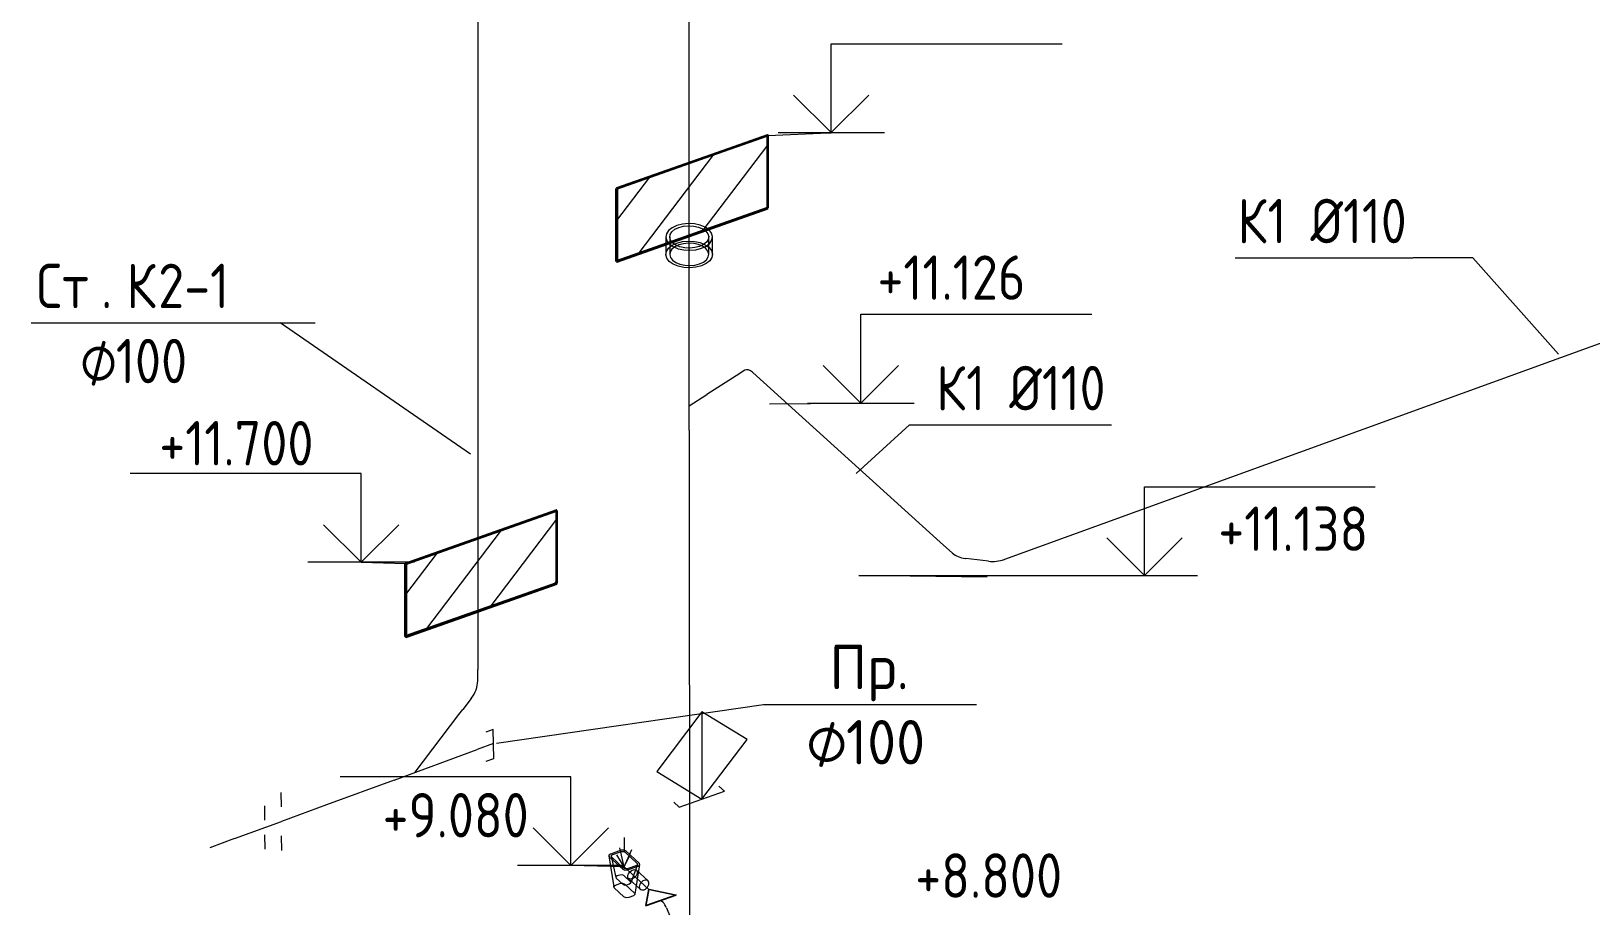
# Model space of a CAD drawing. Header units: millimetres. Extents: x 56023 to 81647, y 35036 to 59756.
# Drawn here: x 56046 to 60438, y 53390 to 55853 of the extents above; entities that cross this region are included whole.
import ezdxf

# ---------------------------------------------------------------- set-up
doc = ezdxf.new("R2010")
doc.units = ezdxf.units.MM
for name, color, linetype, lineweight in [('Арматура трубопроводов', 7, 'Continuous', 20), ('Высотные отметки', 7, 'Continuous', 9), ('Марки соединительных деталей трубопроводов', 7, 'Continuous', 20), ('Марки труб', 7, 'Continuous', 20), ('Обобщенные модели', 7, 'Continuous', 20), ('Сантехнические приборы', 7, 'Continuous', 20), ('Соединительные детали трубопроводов', 7, 'Continuous', 20), ('Типовые аннотации', 7, 'Continuous', 20), ('Трубы', 7, 'Continuous', 20)]:
    doc.layers.add(name, color=color, linetype=linetype, lineweight=lineweight)
doc.styles.add('GOST Common', font='GOST Common.ttf', dxfattribs={"width": 0.9, "height": 125})
doc.styles.add('GOST Common_1', font='GOST Common.ttf', dxfattribs={"width": 0.9, "height": 125})
doc.styles.add('GOST Common_3', font='GOST Common.ttf', dxfattribs={"height": 125})
doc.styles.add('GOST Common_4', font='GOST Common.ttf', dxfattribs={"height": 125})
doc.styles.add('ISOCPEUR', font='isocpeur.ttf', dxfattribs={"width": 0.85, "height": 125})
pattern_1 = [(29.688, (63250.97, 47636.36), (-106.0659, 60.4696), [])]

# ---------------------------------------------------------------- blocks, each defined once
blk = doc.blocks.new('VK__SAN__HL21_Воронка капельная_HL_R21 - DN32-4023128-О_Схема систем К1_К2_ АБК')
at = {"layer": 'Сантехнические приборы', "color": 24, "true_color": 0xa52900}
for p, q in [((57706.9, 53546.3), (57677.2, 53535.8)), ((57684, 53534.9), (57705.3, 53542.4)), ((57758.6, 53509.6), (57720.7, 53544.5)), ((57672.5, 53530.5), (57686.2, 53443.2)), ((57673.9, 53528), (57711.8, 53493.1)), ((57679.4, 53529.4), (57692.4, 53469.6)), ((57713.4, 53497), (57680.8, 53527.1)), ((57719.1, 53540.6), (57751.7, 53510.5)), ((57725.6, 53491.2), (57755.3, 53501.7)), ((57748.5, 53502.7), (57727.2, 53495.2)), ((57753, 53506.4), (57734.8, 53454.5)), ((57746.3, 53422.5), (57760, 53506)), ((57693.5, 53467.7), (57712.5, 53450.3)), ((57703.8, 53476.7), (57696.1, 53474)), ((57733.7, 53457.8), (57714.8, 53475.2)), ((57728, 53467.3), (57761.2, 53436.7)), ((57782.9, 53460.3), (57750.6, 53490)), ((57715.1, 53415.5), (57687.7, 53440.7)), ((57690.9, 53448.5), (57703.7, 53453)), ((57717.4, 53451.2), (57744.8, 53426)), ((57723.5, 53448.8), (57731.1, 53451.5)), ((57741.6, 53418.1), (57728.8, 53413.6))]:
    blk.add_line(p, q, dxfattribs=at)
at = {"layer": 'Сантехнические приборы', "color": 24, "lineweight": 9, "true_color": 0xa52900}
for p, q in [((57716.2, 53499.9), (57703.1, 53553.1)), ((57716.2, 53582), (57716.2, 53541)), ((57716.2, 53582), (57716.2, 53541)), ((57716.2, 53499.9), (57737.5, 53548.5)), ((57716.2, 53499.9), (57695, 53533.5)), ((57716.2, 53499.9), (57729.4, 53528.8)), ((57716.2, 53499.9), (57716.2, 53499.1)), ((57716.2, 53499.9), (57716.2, 53499.1)), ((57716.2, 53499.9), (57772, 53448.5))]:
    blk.add_line(p, q, dxfattribs=at)
at = {"layer": 'Сантехнические приборы', "color": 24, "true_color": 0xa52900}
for points in [[(57705.3, 53542.4, 0), (57707.3, 53543, 0), (57709.5, 53543.2, 0), (57711.7, 53543.2, 0), (57713.9, 53542.9, 0), (57715.9, 53542.4, 0), (57717.7, 53541.6, 0), (57719.1, 53540.6, 0)], [(57720.7, 53544.5, 0), (57714.5, 53547, 0), (57706.9, 53546.3, 0)], [(57677.2, 53535.8, 0), (57672.7, 53532.3, 0), (57673.9, 53528, 0)], [(57680.8, 53527.1, 0), (57679.8, 53528.2, 0), (57679.4, 53529.5, 0), (57679.4, 53530.7, 0), (57679.9, 53532, 0), (57680.9, 53533.1, 0), (57682.3, 53534.1, 0), (57684, 53534.9, 0)], [(57751.7, 53510.5, 0), (57752.7, 53509.4, 0), (57753.1, 53508.1, 0), (57753.1, 53506.8, 0), (57752.6, 53505.6, 0), (57751.6, 53504.4, 0), (57750.2, 53503.4, 0), (57748.5, 53502.7, 0)], [(57755.3, 53501.7, 0), (57759.8, 53505.3, 0), (57758.6, 53509.6, 0)], [(57696.1, 53474, 0), (57692.5, 53471.2, 0), (57693.5, 53467.7, 0)], [(57714.8, 53475.2, 0), (57709.8, 53477.3, 0), (57703.8, 53476.7, 0)], [(57711.8, 53493.1, 0), (57718, 53490.5, 0), (57725.6, 53491.2, 0)], [(57727.2, 53495.2, 0), (57725.2, 53494.6, 0), (57723, 53494.3, 0), (57720.7, 53494.3, 0), (57718.6, 53494.6, 0), (57716.6, 53495.2, 0), (57714.8, 53496, 0), (57713.4, 53497, 0)], [(57725.7, 53473.9, 0), (57725.9, 53475.2, 0), (57726.2, 53476.7, 0)], [(57726.5, 53469.3, 0), (57725.8, 53471.5, 0), (57725.7, 53473.9, 0)], [(57726.2, 53476.7, 0), (57727.5, 53479.9, 0), (57729.5, 53483.1, 0), (57732.1, 53486, 0), (57735.1, 53488.5, 0), (57738.4, 53490.4, 0), (57741.8, 53491.6, 0), (57745, 53492, 0), (57747.8, 53491.6, 0), (57750.1, 53490.4, 0), (57751.8, 53488.5, 0), (57752.8, 53486, 0)], [(57751.4, 53478.1, 0), (57749.5, 53474.8, 0), (57746.8, 53471.6, 0), (57743.7, 53469, 0), (57740.2, 53467, 0), (57736.7, 53465.7, 0), (57733.4, 53465.4, 0), (57730.5, 53465.9, 0), (57728.1, 53467.2, 0), (57726.5, 53469.3, 0)], [(57731.1, 53451.5, 0), (57734.7, 53454.3, 0), (57733.7, 53457.8, 0)], [(57752.9, 53483.5, 0), (57752.4, 53480.9, 0), (57751.4, 53478.1, 0)], [(57752.8, 53486, 0), (57752.9, 53484.8, 0), (57752.9, 53483.5, 0)], [(57785.6, 53453.3, 0), (57785.2, 53456.5, 0), (57783.8, 53459.2, 0), (57781.7, 53461.2, 0), (57778.8, 53462.3, 0), (57775.6, 53462.4, 0), (57772, 53461.6, 0), (57768.5, 53460, 0), (57765.2, 53457.5, 0), (57762.4, 53454.4, 0), (57760.3, 53450.9, 0), (57758.9, 53447.3, 0), (57758.4, 53443.7, 0)], [(57687.7, 53440.7, 0), (57686.5, 53445, 0), (57690.9, 53448.5, 0)], [(57703.7, 53453, 0), (57711.2, 53453.7, 0), (57717.4, 53451.2, 0)], [(57712.5, 53450.3, 0), (57717.4, 53448.2, 0), (57723.5, 53448.8, 0)], [(57728.8, 53413.6, 0), (57721.3, 53412.9, 0), (57715.1, 53415.5, 0)], [(57744.8, 53426, 0), (57746, 53421.7, 0), (57741.6, 53418.1, 0)], [(57758.4, 53443.7, 0), (57758.9, 53440.5, 0), (57760.3, 53437.8, 0), (57762.4, 53435.8, 0), (57765.2, 53434.7, 0), (57768.5, 53434.6, 0), (57772, 53435.4, 0), (57775.6, 53437, 0), (57778.8, 53439.5, 0), (57781.7, 53442.6, 0), (57783.8, 53446.1, 0), (57785.2, 53449.7, 0), (57785.6, 53453.3, 0)]]:
    blk.add_polyline3d(points, dxfattribs=at)
blk = doc.blocks.new('ADSK_ППР_Отвод канализационный_Составной - Отвод раструбный-3766563-О_Схема систем К1_К2_ АБК')
at = {"layer": 'Соединительные детали трубопроводов', "color": 24, "true_color": 0xa52900}
for p, q in [((57825.3, 53399.3), (57820.4, 53403.7)), ((57835.1, 53383.9), (57857.1, 53329.3))]:
    blk.add_line(p, q, dxfattribs=at)
blk.add_ellipse((57825.2, 53377.6), major_axis=(-8.7, 24.8), ratio=0.437046, start_param=4.813544, end_param=5.598948, dxfattribs=at)
blk = doc.blocks.new('ADSK_ППР_Переход канализационный - Переход канализационный-2566922-О_Схема систем К1_К2_ АБК')
at = {"layer": 'Соединительные детали трубопроводов', "color": 24, "true_color": 0xa52900}
for p, q in [((57776.8, 53390.9), (57785.4, 53436.9)), ((57785.4, 53436), (57776.8, 53390.1)), ((57861.8, 53420.9), (57776.8, 53390.9)), ((57776.8, 53390.1), (57861.8, 53420.1)), ((57785.4, 53436.9), (57786.2, 53437.2)), ((57785.4, 53436), (57785.4, 53436.9)), ((57786.2, 53436.3), (57785.4, 53436)), ((57786.2, 53437.2), (57786.2, 53436.3)), ((57786.2, 53437.2), (57861.8, 53420.9)), ((57786.2, 53436.3), (57861.8, 53420.1)), ((57861.8, 53420.1), (57861.8, 53420.9)), ((57776.8, 53390.9), (57776.8, 53390.1))]:
    blk.add_line(p, q, dxfattribs=at)
blk = doc.blocks.new('VK__SAN__Смеситель двухрукояточный с аэратором настенный_ГОСТ_R21 - Для душа-2723659-О_Схема систем К1_К2_ АБК')
at = {"layer": 'Сантехнические приборы', "lineweight": 9}
for p, q in [((57936, 47444), (57808.5, 47275.8)), ((57936, 47444), (57936, 47197.5)), ((58063.5, 47365.8), (57936, 47444)), ((57936, 47197.5), (58063.5, 47365.8)), ((57808.5, 47275.8), (57936, 47197.5)), ((57872.2, 47175), (57999.8, 47220)), ((57999.8, 47220), (57984, 47234.6)), ((57872.2, 47175), (57856.4, 47189.6))]:
    blk.add_line(p, q, dxfattribs=at)
blk = doc.blocks.new('ADSK_ППР_Тройник канализационный_Составной - Тройник канализационный-3766689-О_Схема систем К1_К2_ АБК')
at = {"layer": 'Соединительные детали трубопроводов', "color": 24, "true_color": 0xa52900}
for p, q in [((57899, 54729.4), (57899, 54907.6)), ((57899, 54797.6), (57948.9, 54829.5))]:
    blk.add_line(p, q, dxfattribs=at)
blk = doc.blocks.new('ADSK_ППР_Отвод канализационный_Составной - Отвод раструбный-3766700-О_Схема систем К1_К2_ АБК')
at = {"layer": 'Соединительные детали трубопроводов', "color": 24, "true_color": 0xa52900}
for p, q in [((58056, 54898.1), (58031.3, 54882.3)), ((58077.2, 54892.4), (58077.9, 54891.8))]:
    blk.add_line(p, q, dxfattribs=at)
blk.add_ellipse((58077.6, 54844.6), major_axis=(-19.3, 54.6), ratio=0.431939, start_param=5.608975, end_param=6.383769, dxfattribs=at)
blk = doc.blocks.new('ADSK_ППР_Отвод канализационный_Составной - Отвод раструбный-3766702-О_Схема систем К1_К2_ АБК')
at = {"layer": 'Соединительные детали трубопроводов', "color": 24, "true_color": 0xa52900}
for p, q in [((58640.8, 54382.7), (58606.1, 54414.1)), ((58676.8, 54368.4), (58677.8, 54368.3)), ((58742, 54360.5), (58677.8, 54368.3)), ((58785.7, 54365), (58786.6, 54365.3))]:
    blk.add_line(p, q, dxfattribs=at)
for centre, start_param, end_param in [((58690, 54400.5), 3.686209, 4.471554), ((58755.3, 54392.6), 4.471554, 5.256899)]:
    blk.add_ellipse(centre, major_axis=(57.9, 1), ratio=0.566967, start_param=start_param, end_param=end_param, dxfattribs=at)
blk = doc.blocks.new('VK__GM__УГО_Пол для схемы_R21 - UD_УГО пола B1_1 L_500_H_250-V22-О_Схема систем К1_К2_ АБК')
at = {"layer": 'Обобщенные модели', "lineweight": 9}
h = blk.add_hatch(dxfattribs=at)
h.set_pattern_fill('FP_19', color=256, style=0, pattern_type=2)
h.set_pattern_definition(pattern_1)
h.paths.add_polyline_path([(57695.1, 55409.6), (57694.6, 55410), (58119.7, 55560.1), (58120.3, 55559.6)])
h = blk.add_hatch(dxfattribs=at)
h.set_pattern_fill('FP_18', color=256, style=0, pattern_type=2)
h.set_pattern_definition([(52.835, (55609.99, 57100.86), (-90.1847, 55.314), [])])
h.paths.add_polyline_path([(58120.3, 55559.6), (58120.3, 55354.2), (57695.1, 55204.2), (57695.1, 55409.6)])
h = blk.add_hatch(dxfattribs=at)
h.set_pattern_fill('FP_20', color=256, style=0, pattern_type=2)
h.set_pattern_definition([(32.616, (65336.1, 50799.38), (-55.8256, 138.5568), [])])
h.paths.add_polyline_path([(57695.1, 55204.2), (57694.6, 55204.6), (57694.6, 55410), (57695.1, 55409.6)])
at = {"layer": 'Обобщенные модели', "lineweight": 35}
for p, q in [((57694.6, 55410), (58119.7, 55560.1)), ((58120.3, 55559.6), (57695.1, 55409.6)), ((58119.7, 55560.1), (58119.7, 55354.7)), ((58120.3, 55559.6), (58119.7, 55560.1)), ((58120.3, 55354.2), (58120.3, 55559.6)), ((57694.6, 55204.6), (57694.6, 55410)), ((57694.6, 55410), (57695.1, 55409.6)), ((57695.1, 55409.6), (57695.1, 55204.2)), ((58119.7, 55354.7), (57694.6, 55204.6)), ((57695.1, 55204.2), (58120.3, 55354.2)), ((58119.7, 55354.7), (58120.3, 55354.2)), ((57694.6, 55204.6), (57695.1, 55204.2))]:
    blk.add_line(p, q, dxfattribs=at)
blk = doc.blocks.new('VK__GM__УГО_Пол для схемы_R21 - UD_УГО пола B1_1 L_500_H_250-V23-О_Схема систем К1_К2_ АБК')
at = {"layer": 'Обобщенные модели', "lineweight": 9}
h = blk.add_hatch(dxfattribs=at)
h.set_pattern_fill('FP_19', color=256, style=0, pattern_type=2)
h.set_pattern_definition(pattern_1)
h.paths.add_polyline_path([(57100.8, 54352.9), (57100.3, 54353.4), (57525.4, 54503.4), (57525.9, 54503)])
h = blk.add_hatch(dxfattribs=at)
h.set_pattern_fill('FP_21', color=256, style=0, pattern_type=2)
h.set_pattern_definition([(52.835, (56274.79, 56488.58), (-90.1847, 55.314), [])])
h.paths.add_polyline_path([(57525.9, 54503), (57525.9, 54297.6), (57100.8, 54147.5), (57100.8, 54352.9)])
h = blk.add_hatch(dxfattribs=at)
h.set_pattern_fill('FP_22', color=256, style=0, pattern_type=2)
h.set_pattern_definition([(32.616, (64076.98, 50355.03), (-55.8256, 138.5568), [])])
h.paths.add_polyline_path([(57100.8, 54147.5), (57100.3, 54148), (57100.3, 54353.4), (57100.8, 54352.9)])
at = {"layer": 'Обобщенные модели', "lineweight": 35}
for p, q in [((57100.3, 54353.4), (57525.4, 54503.4)), ((57525.9, 54503), (57100.8, 54352.9)), ((57525.4, 54503.4), (57525.4, 54298.1)), ((57525.9, 54503), (57525.4, 54503.4)), ((57525.9, 54297.6), (57525.9, 54503)), ((57100.3, 54148), (57100.3, 54353.4)), ((57100.3, 54353.4), (57100.8, 54352.9)), ((57100.8, 54352.9), (57100.8, 54147.5)), ((57525.4, 54298.1), (57100.3, 54148)), ((57100.8, 54147.5), (57525.9, 54297.6)), ((57525.4, 54298.1), (57525.9, 54297.6)), ((57100.3, 54148), (57100.8, 54147.5))]:
    blk.add_line(p, q, dxfattribs=at)
blk = doc.blocks.new('VK__PA__ПМ_Муфта ротивопожарная_Огнеза_R21 - Противопожарная муфта _ОГРАКС-ПМ-110_-V28-О_Схема систем К1_К2_ АБК')
at = {"layer": 'Арматура трубопроводов'}
for p, q in [((57835.9, 51949.6), (57835.9, 51900.3)), ((57846.9, 51949.6), (57846.9, 51900.3)), ((57902, 51900.3), (57902, 51949.6)), ((57956.9, 51900.3), (57956.9, 51949.6)), ((57967.9, 51900.3), (57967.9, 51949.6))]:
    blk.add_line(p, q, dxfattribs=at)
for points in [[(57958, 51969.4, 0), (57947.1, 51977, 0), (57933.1, 51982.8, 0), (57917, 51986.2, 0), (57899.9, 51987.2, 0), (57882.8, 51985.6, 0), (57867.1, 51981.6, 0), (57853.8, 51975.4, 0), (57843.7, 51967.4, 0), (57837.6, 51958.2, 0), (57835.9, 51948.5, 0), (57838.7, 51938.8, 0), (57845.8, 51929.8, 0)], [(57845.8, 51929.8, 0), (57856.7, 51922.2, 0), (57870.6, 51916.5, 0), (57886.8, 51913, 0), (57903.9, 51912, 0), (57920.9, 51913.6, 0), (57936.6, 51917.6, 0), (57950, 51923.8, 0), (57960, 51931.8, 0), (57966.1, 51941, 0), (57967.8, 51950.8, 0), (57965.1, 51960.5, 0), (57958, 51969.4, 0)], [(57855.1, 51933.1, 0), (57849.2, 51940.6, 0), (57846.9, 51948.6, 0), (57848.3, 51956.8, 0), (57853.4, 51964.4, 0), (57861.8, 51971.1, 0), (57872.9, 51976.3, 0), (57886, 51979.6, 0), (57900.2, 51980.9, 0), (57914.5, 51980.1, 0), (57927.9, 51977.2, 0), (57939.6, 51972.4, 0), (57948.6, 51966.1, 0)], [(57948.6, 51966.1, 0), (57954.5, 51958.6, 0), (57956.9, 51950.6, 0), (57955.4, 51942.4, 0), (57950.3, 51934.8, 0), (57941.9, 51928.1, 0), (57930.8, 51922.9, 0), (57917.7, 51919.6, 0), (57903.6, 51918.3, 0), (57889.3, 51919.1, 0), (57875.9, 51922, 0), (57864.2, 51926.8, 0), (57855.1, 51933.1, 0)], [(57845.8, 51880.5, 0), (57838.7, 51889.5, 0), (57835.9, 51899.2, 0), (57837.6, 51908.9, 0), (57843.7, 51918.1, 0), (57853.8, 51926.1, 0), (57867.1, 51932.3, 0), (57882.8, 51936.3, 0), (57899.9, 51937.9, 0), (57917, 51936.9, 0), (57933.1, 51933.5, 0), (57947.1, 51927.7, 0), (57958, 51920.1, 0)], [(57958, 51920.1, 0), (57965.1, 51911.2, 0), (57967.8, 51901.5, 0), (57966.1, 51891.7, 0), (57960, 51882.5, 0), (57950, 51874.5, 0), (57936.6, 51868.3, 0), (57920.9, 51864.3, 0), (57903.9, 51862.7, 0), (57886.8, 51863.7, 0), (57870.6, 51867.2, 0), (57856.7, 51872.9, 0), (57845.8, 51880.5, 0)], [(57948.6, 51916.8, 0), (57939.6, 51923.2, 0), (57927.9, 51927.9, 0), (57914.5, 51930.8, 0), (57900.2, 51931.7, 0), (57886, 51930.3, 0), (57872.9, 51927, 0), (57861.8, 51921.8, 0), (57853.4, 51915.1, 0), (57848.3, 51907.5, 0), (57846.9, 51899.3, 0), (57849.2, 51891.3, 0), (57855.1, 51883.8, 0)], [(57855.1, 51883.8, 0), (57864.2, 51877.5, 0), (57875.9, 51872.7, 0), (57889.3, 51869.8, 0), (57903.6, 51869, 0), (57917.7, 51870.3, 0), (57930.8, 51873.7, 0), (57941.9, 51878.8, 0), (57950.3, 51885.5, 0), (57955.4, 51893.1, 0), (57956.9, 51901.3, 0), (57954.5, 51909.4, 0), (57948.6, 51916.8, 0)]]:
    blk.add_polyline3d(points, dxfattribs=at)
blk = doc.blocks.new('ADSK_ЧугунБезраструбный_Фланцевый переходник - Фланцевый переходник DN100_200-3157444-О_Схема систем К1_К2_ АБК')
at = {"layer": 'Соединительные детали трубопроводов', "color": 116, "true_color": 0x008040}
for p, q in [((56749.1, 53709.3), (56749.7, 53668.5)), ((56877.9, 53674.5), (56750.4, 53627.6)), ((56751.6, 53545.9), (56751, 53586.8))]:
    blk.add_line(p, q, dxfattribs=at)
blk = doc.blocks.new('ADSK_ПЭ100 SDR17-11-9_Втулка с фланцем - Втулка под фланец ПЭ100 SDR17 ø63-400-3157451-О_Схема систем К1_К2_ АБК')
at = {"layer": 'Соединительные детали трубопроводов', "color": 116, "true_color": 0x008040}
for p, q in [((56702.6, 53671.7), (56703.3, 53630.9)), ((56618.6, 53579.2), (56750.4, 53627.6)), ((56704.5, 53549.2), (56703.9, 53590))]:
    blk.add_line(p, q, dxfattribs=at)
blk = doc.blocks.new('ADSK_ЧугунБезраструбный_Тройник - Тройник чугунный безраструбный-3767415-О_Схема систем К1_К2_ АБК')
at = {"layer": 'Соединительные детали трубопроводов', "color": 116, "true_color": 0x008040}
for p, q in [((57127.2, 53766.1), (57250.5, 53928.7)), ((57067.7, 53744.2), (57301.5, 53830.1))]:
    blk.add_line(p, q, dxfattribs=at)
blk = doc.blocks.new('ADSK_ЧугунБезраструбный_Отвод - Отвод чугунный безраструбный_Составной-3767416-О_Схема систем К1_К2_ АБК')
at = {"layer": 'Соединительные детали трубопроводов', "color": 116, "true_color": 0x008040}
for p, q in [((57303.3, 54023.3), (57303.3, 54055.8)), ((57285, 53974.2), (57261.2, 53942.8))]:
    blk.add_line(p, q, dxfattribs=at)
blk.add_ellipse((57241, 54001.3), major_axis=(49.7, 53.9), ratio=0.698565, start_param=4.848882, end_param=5.63428, dxfattribs=at)
blk = doc.blocks.new('ADSK_ЧугунБезраструбный_Заглушка - Заглушка чугунная безраструбная-3767418-О_Схема систем К1_К2_ АБК')
at = {"layer": 'Соединительные детали трубопроводов', "color": 116, "true_color": 0x008040}
for p, q in [((57347.1, 53886.7), (57325.9, 53878.9)), ((57348.4, 53805), (57347.1, 53886.7)), ((57327.2, 53797.2), (57348.4, 53805))]:
    blk.add_line(p, q, dxfattribs=at)
blk = doc.blocks.new('VK__AP__М_Труба_Имя системы_Внешний Диаметр_R21 - 8-1766268-О_Схема систем К1_К2_ АБК')
at = {"layer": 'Марки труб'}
blk.add_line((66219.7, 45699.3), (66719.7, 45699.3), dxfattribs=at)
blk = doc.blocks.new('Высотные отметки - Стрелка вверх-261779-О_Схема систем К1_К2_ АБК')
at = {"layer": 'Типовые аннотации'}
for p, q in [((67651.5, 46110.5), (68301.5, 46110.5)), ((67651.5, 45860.5), (67651.5, 46110.5)), ((67651.5, 45860.5), (67545.5, 45966.5)), ((67651.5, 45860.5), (67757.6, 45966.5)), ((67501.5, 45860.5), (67801.5, 45860.5))]:
    blk.add_line(p, q, dxfattribs=at)
blk = doc.blocks.new('VK-OV__AP__M_Труба_R21_rfa - Стояк_Тип системы_Номер стояка_Условный диаметр-2319988-О_Схема систем К1_К2_ АБК')
at = {"layer": 'Марки труб'}
blk.add_line((56045.8, 55031.8), (56845.8, 55031.8), dxfattribs=at)
blk = doc.blocks.new('VK__AP__M_Соединительные детали трубопроводов_R21 - SEV_M_Соединительные детали трубопроводов-2320817-О_Схема систем К1_К2_ АБК')
at = {"layer": 'Марки соединительных деталей трубопроводов'}
blk.add_line((58303.9, 49878.4), (58903.9, 49878.4), dxfattribs=at)

msp = doc.modelspace()

# ---------------------------------------------------------------- linework, layer by layer
at = {"layer": 'Высотные отметки', "lineweight": 20}
for p, q in [((58120.3, 55559.6), (58290.4, 55567.1)), ((58290.4, 55567.1), (58299, 55567.1)), ((58125.1, 54803.9), (58357.1, 54805.8)), ((58357.1, 54805.8), (58382.5, 54805.8)), ((57100.8, 54352.9), (56975, 54357.2)), ((58376.2, 54320.3), (59180.8, 54320.3)), ((58737.7, 54315.8), (58376.2, 54320.3)), ((57716.2, 53499.9), (57565.5, 53503.4))]:
    msp.add_line(p, q, dxfattribs=at)
at = {"layer": 'Марки соединительных деталей трубопроводов'}
msp.add_line((57356.2, 53848.4), (58108.1, 53957.2), dxfattribs=at)
at = {"layer": 'Марки труб'}
for p, q in [((60105.8, 55214.8), (59938, 55214.8)), ((60347.3, 54943.1), (60105.8, 55214.8)), ((56747.4, 55031.8), (56845.8, 55031.8)), ((57283.2, 54662), (56747.4, 55031.8)), ((58369.4, 54607), (58519.7, 54744.2)), ((58519.7, 54744.2), (58588.4, 54744.2))]:
    msp.add_line(p, q, dxfattribs=at)
at = {"layer": 'Трубы', "color": 24, "true_color": 0xa52900}
for p, q in [((57899, 54907.6), (57899, 58359.4)), ((61956.5, 55514.6), (58786.6, 54365.3)), ((58031.3, 54882.3), (57948.9, 54829.5)), ((58077.9, 54891.8), (58606.1, 54414.1)), ((57899, 54729.4), (57899.9, 53149.3)), ((57772, 53448.5), (57785.2, 53436.4)), ((57820.4, 53403.7), (57818.7, 53405.3))]:
    msp.add_line(p, q, dxfattribs=at)
at = {"layer": 'Трубы', "color": 116, "true_color": 0x008040}
for p, q in [((57303.3, 56133.7), (57303.3, 54055.8)), ((57250.5, 53928.7), (57261.2, 53942.8)), ((57347.8, 53847.1), (57301.5, 53830.1)), ((57067.7, 53744.2), (56877.9, 53674.5)), ((56618.6, 53579.2), (56548.7, 53553.5))]:
    msp.add_line(p, q, dxfattribs=at)

# ---------------------------------------------------------------- block references
at = {"layer": 'Арматура трубопроводов'}
msp.add_blockref('VK__PA__ПМ_Муфта ротивопожарная_Огнеза_R21 - Противопожарная муфта _ОГРАКС-ПМ-110_-V28-О_Схема систем К1_К2_ АБК', (-3, 3324), dxfattribs=at)
at = {"layer": 'Высотные отметки', "lineweight": 20}
for p in [(-9352.5, 9706.7), (-9269, 8945.3), (-8470.8, 8459.8)]:
    msp.add_blockref('Высотные отметки - Стрелка вверх-261779-О_Схема систем К1_К2_ АБК', p, dxfattribs=at)
at = {"layer": 'Высотные отметки', "lineweight": 20, "extrusion": (0, 0, -1)}
for p in [(-124626.5, 8496.8), (-125217.1, 7643)]:
    msp.add_blockref('Высотные отметки - Стрелка вверх-261779-О_Схема систем К1_К2_ АБК', p, dxfattribs=at)
at = {"layer": 'Марки соединительных деталей трубопроводов'}
msp.add_blockref('VK__AP__M_Соединительные детали трубопроводов_R21 - SEV_M_Соединительные детали трубопроводов-2320817-О_Схема систем К1_К2_ АБК', (-195.8, 4078.8), dxfattribs=at)
at = {"layer": 'Марки труб'}
for name, p in [('VK__AP__М_Труба_Имя системы_Внешний Диаметр_R21 - 8-1766268-О_Схема систем К1_К2_ АБК', (-6783, 9515.4)), ('VK-OV__AP__M_Труба_R21_rfa - Стояк_Тип системы_Номер стояка_Условный диаметр-2319988-О_Схема систем К1_К2_ АБК', (0, 0)), ('VK__AP__М_Труба_Имя системы_Внешний Диаметр_R21 - 8-1766268-О_Схема систем К1_К2_ АБК', (-7631.4, 9044.9))]:
    msp.add_blockref(name, p, dxfattribs=at)
at = {"layer": 'Обобщенные модели'}
for name in ['VK__GM__УГО_Пол для схемы_R21 - UD_УГО пола B1_1 L_500_H_250-V22-О_Схема систем К1_К2_ АБК', 'VK__GM__УГО_Пол для схемы_R21 - UD_УГО пола B1_1 L_500_H_250-V23-О_Схема систем К1_К2_ АБК']:
    msp.add_blockref(name, (0, 0), dxfattribs=at)
at = {"layer": 'Сантехнические приборы'}
msp.add_blockref('VK__SAN__Смеситель двухрукояточный с аэратором настенный_ГОСТ_R21 - Для душа-2723659-О_Схема систем К1_К2_ АБК', (-1.2, 6492.5), dxfattribs=at)
at = {"layer": 'Сантехнические приборы', "color": 24, "true_color": 0xa52900}
msp.add_blockref('VK__SAN__HL21_Воронка капельная_HL_R21 - DN32-4023128-О_Схема систем К1_К2_ АБК', (0, 0), dxfattribs=at)
at = {"layer": 'Соединительные детали трубопроводов', "color": 24, "true_color": 0xa52900}
for name in ['ADSK_ППР_Тройник канализационный_Составной - Тройник канализационный-3766689-О_Схема систем К1_К2_ АБК', 'ADSK_ППР_Отвод канализационный_Составной - Отвод раструбный-3766700-О_Схема систем К1_К2_ АБК', 'ADSK_ППР_Отвод канализационный_Составной - Отвод раструбный-3766702-О_Схема систем К1_К2_ АБК', 'ADSK_ППР_Переход канализационный - Переход канализационный-2566922-О_Схема систем К1_К2_ АБК', 'ADSK_ППР_Отвод канализационный_Составной - Отвод раструбный-3766563-О_Схема систем К1_К2_ АБК']:
    msp.add_blockref(name, (0, 0), dxfattribs=at)
at = {"layer": 'Соединительные детали трубопроводов', "color": 116, "true_color": 0x008040}
for name in ['ADSK_ЧугунБезраструбный_Отвод - Отвод чугунный безраструбный_Составной-3767416-О_Схема систем К1_К2_ АБК', 'ADSK_ЧугунБезраструбный_Тройник - Тройник чугунный безраструбный-3767415-О_Схема систем К1_К2_ АБК', 'ADSK_ЧугунБезраструбный_Заглушка - Заглушка чугунная безраструбная-3767418-О_Схема систем К1_К2_ АБК', 'ADSK_ЧугунБезраструбный_Фланцевый переходник - Фланцевый переходник DN100_200-3157444-О_Схема систем К1_К2_ АБК', 'ADSK_ПЭ100 SDR17-11-9_Втулка с фланцем - Втулка под фланец ПЭ100 SDR17 ø63-400-3157451-О_Схема систем К1_К2_ АБК']:
    msp.add_blockref(name, (0, 0), dxfattribs=at)

# ---------------------------------------------------------------- texts
at = {"layer": 'Высотные отметки', "lineweight": 20, "char_height": 125, "attachment_point": 1, "line_spacing_factor": 1.022761, "style": 'GOST Common'}
for s, insert, width in [('+11.126', (58429, 55221.5), 524.971), ('+11.700', (56406.6, 54755.2), 550.616), ('+11.138', (59389, 54514.3), 524.971), ('+9.080', (57035.4, 53707.7), 508.377), ('+8.800', (58535.5, 53537.7), 508.377)]:
    msp.add_mtext(s, dxfattribs=dict(at, insert=insert, width=width))
at = {"layer": 'Марки соединительных деталей трубопроводов', "lineweight": 9, "char_height": 125, "attachment_point": 1}
for s, insert, width, style in [('Пр', (58294.1, 54124.9), 228.481, 'GOST Common_3'), ('\\fGOST Common|b0|i0|c204|p34|;.', (58482.7, 54124.9), 44.093, 'GOST Common_3'), ('\\fGOST Common|b0|i0|c254|p34|;⌀', (58228, 53913.2), 136.287, 'GOST Common_4'), ('100', (58340.4, 53913.2), 292.616, 'GOST Common_3')]:
    msp.add_mtext(s, dxfattribs=dict(at, insert=insert, width=width, style=style))
at = {"layer": 'Марки труб', "lineweight": 9, "char_height": 125, "attachment_point": 1}
for s, insert, width, style in [('\\fISOCPEUR|b0|i0|c204|p34|;\\W.85;К', (59443.3, 55380.8), 102.215, 'ISOCPEUR'), ('1 Ø110', (59527.6, 55380.8), 494.04, 'ISOCPEUR'), ('Ст', (56061, 55198.2), 220.063, 'GOST Common'), ('\\fGOST Common|b0|i0|c204|p34|;\\W.9;К', (56314, 55198.2), 108.228, 'GOST Common'), ('2-1', (56403.3, 55198.2), 263.354, 'GOST Common'), ('. ', (56242.6, 55198.2), 86.582, 'GOST Common'), ('\\fGOST Common|b0|i0|c254|p34|;\\W.9;⌀', (56183.1, 54986.6), 122.658, 'GOST Common_1'), ('100', (56284.3, 54986.6), 263.354, 'GOST Common'), ('\\fISOCPEUR|b0|i0|c204|p34|;\\W.85;К', (58594.9, 54910.3), 102.215, 'ISOCPEUR'), ('1 Ø110', (58679.3, 54910.3), 494.04, 'ISOCPEUR')]:
    msp.add_mtext(s, dxfattribs=dict(at, insert=insert, width=width, style=style))

doc.saveas('drawing.dxf')
